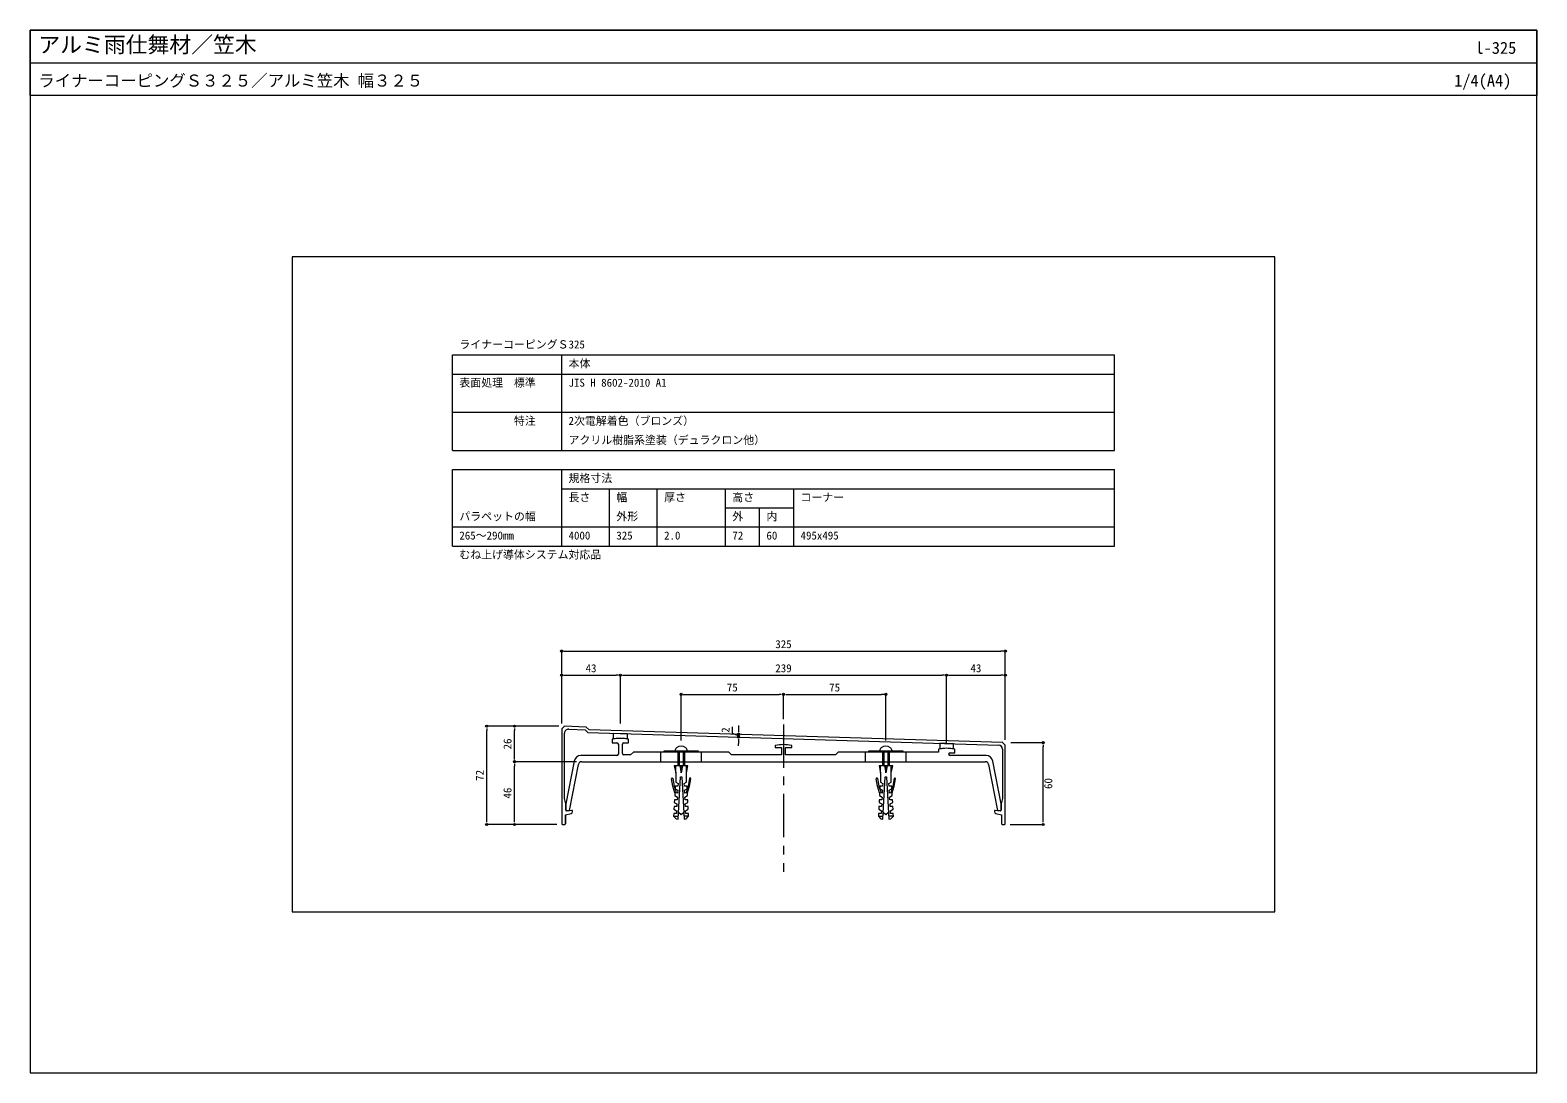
# Model space of a CAD drawing. Units: millimetres on the paper. Extents: x -552 to 552, y -382 to 382.
import ezdxf
from ezdxf.enums import TextEntityAlignment as Align

# ---------------------------------------------------------------- set-up
doc = ezdxf.new("R2010")
doc.units = ezdxf.units.MM
doc.linetypes.add('USER1', pattern=[19.05, 12.7, -6.35])
doc.linetypes.add('USER2', pattern=[50.8, 31.75, -6.35, 6.35, -6.35])
for name, color, linetype, lineweight in [('0-0_0', 7, 'Continuous', 9), ('0-2_moji', 7, 'Continuous', 18), ('0-3_kasagi', 150, 'Continuous', 18), ('0-4_SUNPO', 7, 'Continuous', 18), ('0-5_KANAMONO_SCREW', 4, 'Continuous', 18), ('0-6_kijun', 1, 'USER2', 18), ('0-7_WAKU', 7, 'Continuous', 18)]:
    doc.layers.add(name, color=color, linetype=linetype, lineweight=lineweight)
doc.styles.add('ＭＳ ゴシック', font='')
doc.styles.get('ＭＳ ゴシック').set_extended_font_data('MS Gothic')

# ---------------------------------------------------------------- blocks, each defined once
blk = doc.blocks.new('_DOT')
at = {"layer": '0-0_0'}
for p, q in [((-0.5, 0), (-1, 0)), ((0.25, 0), (-0.25, 0))]:
    blk.add_line(p, q, dxfattribs=at)
blk.add_circle((0, 0), 0.25, dxfattribs=at)

msp = doc.modelspace()

# ---------------------------------------------------------------- linework, layer by layer
at = {"layer": '0-0_0', "lineweight": 18}
msp.add_line((-551.966, 358.024), (552.034, 358.024), dxfattribs=at)
msp.add_lwpolyline([(-359.966, -263.976), (360.034, -263.976), (360.034, 216.024), (-359.966, 216.024)], close=True, dxfattribs=at)
at = {"layer": '0-2_moji'}
for p, q in [((-242.465, 144.024), (242.535, 144.024)), ((-242.465, 74.024), (-242.465, 144.024)), ((-162.465, 74.024), (-162.465, 144.024)), ((242.535, 74.024), (242.535, 144.024)), ((-242.465, 130.024), (242.535, 130.024)), ((-242.465, 130.024), (242.535, 130.024)), ((-242.465, 102.024), (242.535, 102.024)), ((-242.465, 74.024), (242.535, 74.024)), ((-242.465, 60.024), (242.535, 60.024)), ((-242.465, 4.024), (-242.465, 60.024)), ((-162.465, 4.024), (-162.465, 60.024)), ((242.535, 4.024), (242.535, 60.024)), ((-162.465, 46.024), (242.535, 46.024)), ((-127.465, 4.024), (-127.465, 46.024)), ((-92.465, 4.024), (-92.465, 46.024)), ((-42.465, 4.024), (-42.465, 46.024)), ((7.535, 4.024), (7.535, 46.024)), ((-42.465, 32.024), (7.535, 32.024)), ((-17.465, 4.024), (-17.465, 32.024)), ((-242.465, 18.024), (242.535, 18.024)), ((-242.465, 4.024), (242.535, 4.024))]:
    msp.add_line(p, q, dxfattribs=at)
at = {"layer": '0-3_kasagi'}
for p, q in [((-120.965, -141.076), (-120.965, -148.476)), ((-117.965, -147.976), (-117.965, -141.076)), ((114.535, -140.498), (114.535, -144.658)), ((162.45, -141.889), (160.62, -140.002)), ((162.535, -199.476), (162.535, -142.098)), ((-121.965, -149.476), (-148.355, -149.476)), ((-147.73, -153.976), (147.8, -153.976)), ((121.035, -148.476), (121.035, -148.376)), ((148.424, -149.476), (122.035, -149.476)), ((-159.465, -189.44), (-159.465, -185.013)), ((159.535, -185.013), (159.535, -189.44)), ((-159.765, -192.976), (-155.595, -191.915)), ((-159.765, -199.476), (-159.765, -192.976)), ((-155, -189.664), (-158.93, -189.939)), ((-154.465, -190.461), (-154.465, -190.163)), ((154.535, -190.163), (154.535, -190.461)), ((159, -189.939), (155.07, -189.664)), ((-161.965, -199.976), (-160.265, -199.976)), ((160.335, -199.976), (162.035, -199.976))]:
    msp.add_line(p, q, dxfattribs=at)
at = {"layer": '0-3_kasagi', "linetype": 'USER1'}
for p, q in [((-89.965, -153.976), (-89.965, -146.976)), ((-59.965, -153.976), (-59.965, -146.976)), ((60.035, -153.976), (60.035, -146.976)), ((90.035, -153.976), (90.035, -146.976))]:
    msp.add_line(p, q, dxfattribs=at)
at = {"layer": '0-3_kasagi'}
for points in [[(160.414, -139.911), (-142.465, -130.576), (-144.436, -128.606), (-160.466, -128.046), (-162.465, -129.976), (-162.465, -199.476)], [(-157.36, -130.156), (-145.293, -130.577), (-143.319, -132.551), (157.627, -141.826)], [(-159.474, -184.941), (-160.465, -180.976), (-160.465, -133.154)], [(-125.465, -137.573), (-125.465, -140.076), (-121.965, -140.076)], [(-124.465, -137.358), (-124.465, -133.132), (-114.465, -133.44), (-114.465, -137.358)], [(-116.965, -140.076), (-113.465, -140.076), (-113.465, -137.573)], [(-5.965, -142.207), (-5.965, -143.476), (-1.465, -143.476), (-1.465, -148.976), (-37.965, -148.976), (-39.965, -146.976), (-109.965, -146.976)], [(113.535, -144.873), (113.535, -146.976), (40.035, -146.976), (38.035, -148.976), (1.535, -148.976), (1.535, -143.476), (6.035, -143.476), (6.035, -142.207)], [(124.535, -144.658), (124.535, -140.806), (114.535, -140.498)], [(-153.26, -153.509), (-159.465, -184.976), (-159.465, -189.44)], [(-109.965, -146.976), (-111.965, -148.976), (-116.965, -148.976)], [(122.035, -147.376), (125.535, -147.376), (125.535, -144.873)], [(159.535, -189.44), (159.535, -184.976), (153.33, -153.509)], [(160.535, -144.825), (160.535, -180.976), (159.544, -184.941)], [(-158.93, -189.939), (-156.848, -189.793), (-150.183, -155.993)], [(150.252, -155.993), (156.917, -189.793), (159, -189.939)], [(-159.765, -199.476), (-159.765, -192.976), (-159.765, -199.476)], [(155.665, -191.915), (159.835, -192.976), (159.835, -199.476)]]:
    msp.add_lwpolyline(points, dxfattribs=at)
for centre, radius, start, end in [((-157.465, -133.154), 3, 88, 180), ((-119.465, -163.076), 26.2, 76.76135, 103.23865), ((-119.465, -163.076), 26.2, 78.99821, 101.00179), ((-121.965, -141.076), 1, 0, 90), ((-116.965, -141.076), 1, 90, 180), ((0.035, -166.476), 25, 76.11346, 103.88654), ((157.535, -144.825), 3, 0, 88.23472), ((160.405, -140.211), 0.3, 44.11736, 88.23472), ((162.235, -142.098), 0.3, 0, 44.11736), ((-148.355, -154.476), 5, 90, 168.84534), ((-147.73, -156.476), 2.5, 90, 168.84534), ((-121.965, -148.476), 1, 270, 0), ((-116.965, -147.976), 1, 180, 270), ((119.535, -170.376), 26.2, 76.76135, 103.23865), ((119.535, -170.376), 26.2, 78.99821, 101.00179), ((122.035, -148.376), 1, 90, 180), ((122.035, -148.476), 1, 180, 270), ((147.8, -156.476), 2.5, 11.15466, 90), ((148.424, -154.476), 5, 11.15466, 90), ((-159.765, -185.013), 0.3, 0, 14.03624), ((159.835, -185.013), 0.3, 165.96376, 180), ((-158.965, -189.44), 0.5, 180, 274), ((-158.965, -189.44), 0.5, 180, 274), ((-155.965, -190.461), 1.5, 284.28661, 360), ((-154.965, -190.163), 0.5, 0, 94), ((155.035, -190.163), 0.5, 86, 180), ((156.035, -190.461), 1.5, 180, 255.71339), ((159.035, -189.44), 0.5, 266, 360), ((159.035, -189.44), 0.5, 266, 360), ((-161.965, -199.476), 0.5, 180, 270), ((-160.265, -199.476), 0.5, 270, 0), ((160.335, -199.476), 0.5, 180, 270), ((162.035, -199.476), 0.5, 270, 0)]:
    msp.add_arc(centre, radius, start, end, dxfattribs=at)
at = {"layer": '0-4_SUNPO'}
for p, q in [((-162.465, -125.976), (-162.465, -72.953)), ((-159.265, -72.953), (159.335, -72.953)), ((162.535, -137.976), (162.535, -72.953)), ((-162.465, -117.976), (-162.465, -90.606)), ((-159.265, -90.606), (-122.665, -90.606)), ((-119.465, -126.082), (-119.465, -90.606)), ((-119.465, -126.082), (-119.465, -90.606)), ((-116.265, -90.606), (116.335, -90.606)), ((119.535, -140.176), (119.535, -90.606)), ((119.535, -140.176), (119.535, -90.606)), ((122.735, -90.606), (159.335, -90.606)), ((162.535, -134.976), (162.535, -90.606)), ((-74.965, -138.576), (-74.965, -104.67)), ((-71.765, -104.67), (-3.165, -104.67)), ((0.035, -122.768), (0.035, -104.67)), ((0.035, -122.768), (0.035, -104.67)), ((3.235, -104.67), (71.835, -104.67)), ((75.035, -138.576), (75.035, -104.67)), ((-164.465, -127.976), (-217.405, -127.976)), ((-217.405, -196.776), (-217.405, -131.176)), ((-166.465, -127.976), (-197.105, -127.976)), ((-197.105, -150.776), (-197.105, -131.176)), ((-32.76, -130.756), (-32.662, -127.558)), ((-33.019, -139.152), (-33.117, -142.351)), ((-32.92, -135.954), (-32.859, -133.955)), ((-32.92, -135.954), (-32.859, -133.955)), ((-32.314, -135.972), (-32.92, -135.954)), ((-32.252, -133.973), (-32.859, -133.955)), ((166.535, -139.976), (190.304, -139.976)), ((190.304, -196.776), (190.304, -143.176)), ((-151.73, -153.976), (-197.105, -153.976)), ((-151.646, -153.976), (-197.105, -153.976)), ((-197.105, -196.776), (-197.105, -157.176)), ((-165.965, -199.976), (-217.405, -199.976)), ((-165.965, -199.976), (-197.105, -199.976)), ((166.035, -199.976), (190.304, -199.976))]:
    msp.add_line(p, q, dxfattribs=at)
msp.add_lwpolyline([(-32.89, -134.954), (-37.445, -133.433), (-37.293, -128.494)], dxfattribs=at)
at = {"layer": '0-5_KANAMONO_SCREW'}
for p, q in [((-77.457, -145.985), (-77.457, -157.041)), ((-76.457, -145.985), (-76.457, -157.041)), ((-73.457, -145.985), (-73.457, -157.041)), ((-72.457, -145.985), (-72.457, -157.041)), ((72.543, -145.985), (72.543, -157.041)), ((73.543, -145.985), (73.543, -157.041)), ((76.543, -145.985), (76.543, -157.041)), ((77.543, -145.985), (77.543, -157.041)), ((-78.965, -162.041), (-78.965, -157.041)), ((-75.965, -157.041), (-74.965, -162.041)), ((-73.965, -157.041), (-74.965, -162.041)), ((-74.965, -162.041), (-74.965, -157.041)), ((-70.965, -162.041), (-70.965, -157.041)), ((71.035, -162.041), (71.035, -157.041)), ((74.035, -157.041), (75.035, -162.041)), ((76.035, -157.041), (75.035, -162.041)), ((75.035, -162.041), (75.035, -157.041)), ((79.035, -162.041), (79.035, -157.041)), ((-80.478, -193.819), (-76.983, -194.002)), ((-69.452, -193.819), (-72.947, -194.002)), ((69.522, -193.819), (73.017, -194.002)), ((80.548, -193.819), (77.053, -194.002))]:
    msp.add_line(p, q, dxfattribs=at)
for points in [[(-87.465, -145.976), (-62.465, -145.976), (-62.465, -146.976), (-87.465, -146.976)], [(62.535, -145.976), (87.535, -145.976), (87.535, -146.976), (62.535, -146.976)]]:
    msp.add_lwpolyline(points, close=True, dxfattribs=at)
for points in [[(-80.216, -188.825), (-78.272, -189.929), (-78.376, -191.926), (-80.373, -191.821), (-80.478, -193.819), (-78.586, -195.92), (-77.088, -195.999), (-75.465, -165.041), (-74.965, -165.041), (-74.465, -165.041), (-72.843, -195.999), (-71.345, -195.92), (-69.452, -193.819), (-69.557, -191.821), (-71.554, -191.926), (-71.659, -189.929), (-69.714, -188.825), (-69.819, -186.828), (-71.816, -186.933), (-71.921, -184.936), (-69.976, -183.832), (-70.08, -181.835), (-72.078, -181.94), (-72.182, -179.942), (-70.237, -178.839), (-70.342, -176.842), (-72.339, -176.947), (-72.444, -174.949), (-70.499, -173.846), (-70.604, -171.849), (-72.601, -171.953), (-72.706, -169.956), (-70.965, -169.041), (-70.965, -165.041), (-70.965, -162.041), (-69.965, -157.041), (-74.965, -157.041), (-79.965, -157.041), (-78.965, -162.041), (-78.965, -165.041)], [(-78.965, -165.041), (-78.965, -169.041), (-77.225, -169.956), (-77.329, -171.953), (-79.327, -171.849), (-79.431, -173.846), (-77.486, -174.949), (-77.591, -176.947), (-79.588, -176.842), (-79.693, -178.839), (-77.748, -179.942), (-77.853, -181.94), (-79.85, -181.835), (-79.955, -183.832), (-78.01, -184.936), (-78.115, -186.933), (-80.112, -186.828), (-80.216, -188.825)], [(69.784, -188.825), (71.728, -189.929), (71.624, -191.926), (69.627, -191.821), (69.522, -193.819), (71.414, -195.92), (72.912, -195.999), (74.535, -165.041), (75.035, -165.041), (75.535, -165.041), (77.157, -195.999), (78.655, -195.92), (80.548, -193.819), (80.443, -191.821), (78.446, -191.926), (78.341, -189.929), (80.286, -188.825), (80.181, -186.828), (78.184, -186.933), (78.079, -184.936), (80.024, -183.832), (79.92, -181.835), (77.922, -181.94), (77.818, -179.942), (79.763, -178.839), (79.658, -176.842), (77.661, -176.947), (77.556, -174.949), (79.501, -173.846), (79.396, -171.849), (77.399, -171.953), (77.294, -169.956), (79.035, -169.041), (79.035, -165.041), (79.035, -162.041), (80.035, -157.041), (75.035, -157.041), (70.035, -157.041), (71.035, -162.041), (71.035, -165.041)], [(71.035, -165.041), (71.035, -169.041), (72.775, -169.956), (72.671, -171.953), (70.673, -171.849), (70.569, -173.846), (72.514, -174.949), (72.409, -176.947), (70.412, -176.842), (70.307, -178.839), (72.252, -179.942), (72.147, -181.94), (70.15, -181.835), (70.045, -183.832), (71.99, -184.936), (71.885, -186.933), (69.888, -186.828), (69.784, -188.825)], [(-79.588, -176.842), (-81.085, -171.842), (-81.976, -166.499)], [(-80.989, -166.335), (-80.071, -171.842), (-78.526, -176.898)], [(-68.941, -166.335), (-69.859, -171.842), (-71.405, -176.898)], [(-70.342, -176.842), (-68.845, -171.842), (-67.955, -166.499)], [(70.412, -176.842), (68.915, -171.842), (68.024, -166.499)], [(69.011, -166.335), (69.929, -171.842), (71.474, -176.898)], [(81.059, -166.335), (80.141, -171.842), (78.595, -176.898)], [(79.658, -176.842), (81.155, -171.842), (82.045, -166.499)], [(-73.096, -191.172), (-74.965, -192.982), (-76.835, -191.172)], [(76.904, -191.172), (75.035, -192.982), (73.165, -191.172)]]:
    msp.add_lwpolyline(points, dxfattribs=at)
for centre, radius, start, end in [((-74.965, -147.976), 5.4, 51.3178, 128.6822), ((75.035, -147.976), 5.4, 51.3178, 128.6822), ((-76.468, -146.105), 3, 128.61458, 177.54109), ((-73.462, -146.105), 3, 2.45891, 51.38542), ((73.532, -146.105), 3, 128.61458, 177.54109), ((76.538, -146.105), 3, 2.45891, 51.38542), ((-81.482, -166.417), 0.5, 9.46232, 189.46231), ((-68.448, -166.417), 0.5, 350.53769, 170.53768), ((68.518, -166.417), 0.5, 9.46232, 189.46231), ((81.552, -166.417), 0.5, 350.53769, 170.53768)]:
    msp.add_arc(centre, radius, start, end, dxfattribs=at)
at = {"layer": '0-6_kijun'}
msp.add_line((0.035, -126.768), (0.035, -234.621), dxfattribs=at)
at = {"layer": '0-7_WAKU'}
for points in [[(552.034, 334.024), (-551.966, 334.024), (-551.966, 382.024), (552.034, 382.024)], [(-551.966, -381.976), (552.034, -381.976), (552.034, 382.024), (-551.966, 382.024)]]:
    msp.add_lwpolyline(points, close=True, dxfattribs=at)

# ---------------------------------------------------------------- block references
at = {"layer": '0-4_SUNPO', "xscale": 3.2, "yscale": 3.2}
for p, rotation in [((-162.465, -72.953), 180), ((-162.465, -90.606), 180), ((-119.465, -90.606), 180), ((119.535, -90.606), 180), ((-74.965, -104.67), 180), ((0.035, -104.67), 180), ((-217.405, -127.976), 90), ((-197.105, -127.976), 90), ((-32.859, -133.955), 268.23771), ((-32.92, -135.954), 88.23771), ((190.304, -139.976), 90), ((-197.105, -153.976), 270), ((-197.105, -153.976), 90), ((-217.405, -199.976), 270), ((-197.105, -199.976), 270), ((190.304, -199.976), 270)]:
    msp.add_blockref('_DOT', p, dxfattribs=dict(at, rotation=rotation))
for p in [(162.535, -72.953), (-119.465, -90.606), (119.535, -90.606), (162.535, -90.606), (0.035, -104.67), (75.035, -104.67)]:
    msp.add_blockref('_DOT', p, dxfattribs=at)

# ---------------------------------------------------------------- texts
at = {"layer": '0-2_moji', "style": 'ＭＳ ゴシック'}
for s, p in [('ライナーコーピングＳ325', (-237.465, 147.024)), ('本体', (-157.465, 133.024)), ('表面処理\u3000標準', (-237.465, 119.024)), ('JIS H 8602-2010 A1', (-157.465, 119.024)), ('\u3000\u3000\u3000\u3000\u3000特注', (-237.465, 91.024)), ('2次電解着色（ブロンズ）', (-157.465, 91.024)), ('アクリル樹脂系塗装（デュラクロン他）', (-157.465, 77.024)), ('規格寸法', (-157.465, 49.024)), ('長さ', (-157.465, 35.024)), ('幅', (-122.465, 35.024)), ('厚さ', (-87.465, 35.024)), ('高さ', (-37.465, 35.024)), ('コーナー', (12.535, 35.024)), ('パラペットの幅', (-237.465, 21.024)), ('外形', (-122.465, 21.024)), ('外', (-37.465, 21.024)), ('内', (-12.465, 21.024)), ('265～290mm', (-237.465, 7.024)), ('4000', (-157.465, 7.024)), ('325', (-122.465, 7.024)), ('2.0', (-87.465, 7.024)), ('72', (-37.465, 7.024)), ('60', (-12.465, 7.024)), ('495x495', (12.535, 7.024)), ('むね上げ導体システム対応品', (-237.465, -6.976))]:
    msp.add_text(s, height=5.865, dxfattribs=at).set_placement(p, align=Align.BOTTOM_LEFT)
at = {"layer": '0-4_SUNPO', "style": 'ＭＳ ゴシック'}
for s, p in [('325', (-5.965, -72.553)), ('43', (-144.965, -90.206)), ('239', (-5.965, -90.206)), ('43', (137.035, -90.206)), ('75', (-41.465, -104.27)), ('75', (33.535, -104.27))]:
    msp.add_text(s, height=5.865, dxfattribs=at).set_placement(p, align=Align.BOTTOM_LEFT)
for s, rotation, p in [('2', 88.238, (-37.83, -132.95)), ('26', 90, (-197.505, -144.976)), ('72', 90, (-217.805, -167.976)), ('46', 90, (-197.505, -180.976)), ('60', 90, (198.704, -173.976))]:
    msp.add_text(s, height=5.865, rotation=rotation, dxfattribs=at).set_placement(p, align=Align.BOTTOM_LEFT)
at = {"layer": '0-7_WAKU', "style": 'ＭＳ ゴシック'}
for s, height, p in [('アルミ雨仕舞材／笠木', 11.73, (-545.966, 362.024)), ('l-325', 8.798, (507.049, 362.024)), ('ライナーコーピングＳ３２５／アルミ笠木 幅３２５', 8.798, (-545.966, 338.024)), ('1/4(A4)', 8.798, (491.455, 338.024))]:
    msp.add_text(s, height=height, dxfattribs=at).set_placement(p, align=Align.BOTTOM_LEFT)

doc.saveas('drawing.dxf')
